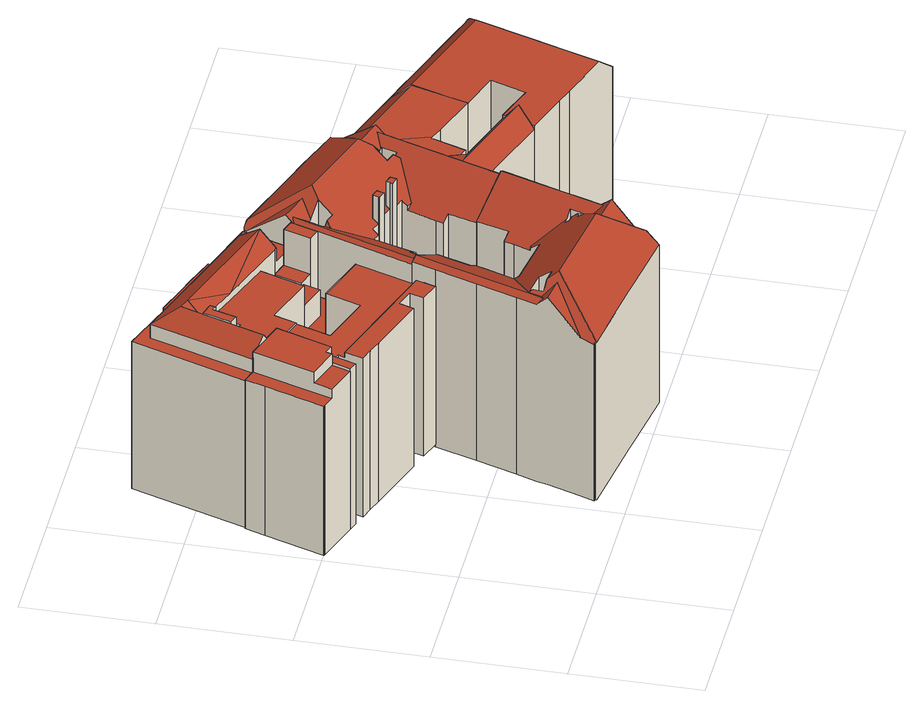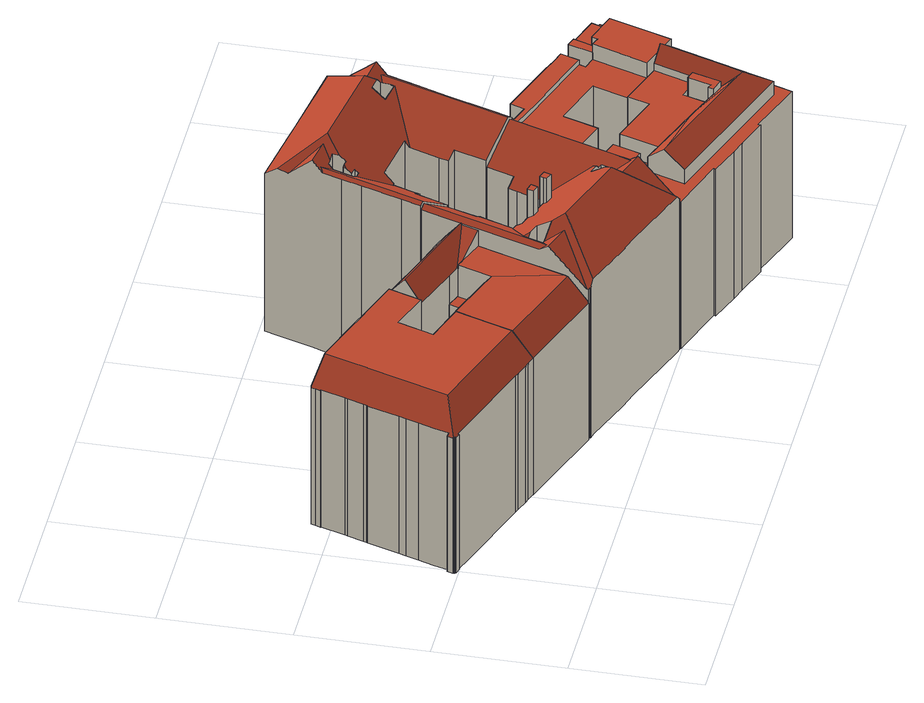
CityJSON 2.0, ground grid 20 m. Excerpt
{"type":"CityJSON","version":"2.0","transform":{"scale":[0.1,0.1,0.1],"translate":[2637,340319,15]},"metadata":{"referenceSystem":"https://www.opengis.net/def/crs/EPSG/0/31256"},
"CityObjects":{
"building1":{"type":"Building","children":["building1-1","building1-2","building1-3","building1-4","building1-5","building1-6"]},
"building1-1":{"type":"BuildingPart","attributes":{"Blattnummer":"105080","HoeheDach":"46","HoeheGrund":"17","NiedrigsteTraufeDesGebaeudes":"46","roofType":"FLACHDACH","measuredHeight":28.86},"parents":["building1"],"geometry":[{"type":"Solid","lod":"2","boundaries":[[[[0,1,2,3,4,5]],[[6,7,8,9,10,11]],[[9,0,5,10]],[[8,1,0,9]],[[7,2,1,8]],[[6,3,2,7]],[[11,4,3,6]],[[10,5,4,11]]]],"semantics":{"surfaces":[{"type":"GroundSurface"},{"type":"RoofSurface","Dachneigung":"90.0","Dachorientierung":"-1.0","Flaeche":"6.93"},{"type":"WallSurface"}],"values":[[0,1,2,2,2,2,2,2]]}}]},
"building1-2":{"type":"BuildingPart","attributes":{"Blattnummer":"105080","HoeheDach":"44","HoeheGrund":"16","NiedrigsteTraufeDesGebaeudes":"44","roofType":"FLACHDACH","measuredHeight":28.07},"parents":["building1"],"geometry":[{"type":"Solid","lod":"2","boundaries":[[[[12,13,14,15]],[[16,17,18,19]],[[17,12,15,18]],[[16,13,12,17]],[[19,14,13,16]],[[18,15,14,19]]]],"semantics":{"surfaces":[{"type":"GroundSurface"},{"type":"RoofSurface","Dachneigung":"90.0","Dachorientierung":"-1.0","Flaeche":"5.89"},{"type":"WallSurface"}],"values":[[0,1,2,2,2,2]]}}]},
"building1-3":{"type":"BuildingPart","attributes":{"Blattnummer":"105080","HoeheDach":"47","HoeheGrund":"17","NiedrigsteTraufeDesGebaeudes":"47","roofType":"FLACHDACH","measuredHeight":29.98},"parents":["building1"],"geometry":[{"type":"Solid","lod":"2","boundaries":[[[[20,21,22,23]],[[24,25,26,27]],[[25,20,23,26]],[[24,21,20,25]],[[27,22,21,24]],[[26,23,22,27]]]],"semantics":{"surfaces":[{"type":"GroundSurface"},{"type":"RoofSurface","Dachneigung":"90.0","Dachorientierung":"-1.0","Flaeche":"8.69"},{"type":"WallSurface"}],"values":[[0,1,2,2,2,2]]}}]},
"building1-4":{"type":"BuildingPart","attributes":{"Blattnummer":"105080","HoeheDach":"40","HoeheGrund":"17","NiedrigsteTraufeDesGebaeudes":"40","roofType":"FLACHDACH","measuredHeight":23.65},"parents":["building1"],"geometry":[{"type":"Solid","lod":"2","boundaries":[[[[28,29,20,23]],[[30,31,32,33]],[[31,28,23,32]],[[30,29,28,31]],[[33,20,29,30]],[[32,23,20,33]]]],"semantics":{"surfaces":[{"type":"GroundSurface"},{"type":"RoofSurface","Dachneigung":"90.0","Dachorientierung":"-1.0","Flaeche":"11.77"},{"type":"WallSurface"}],"values":[[0,1,2,2,2,2]]}}]},
"building1-5":{"type":"BuildingPart","attributes":{"Blattnummer":"105080","HoeheDach":"47","HoeheGrund":"17","NiedrigsteTraufeDesGebaeudes":"35","roofType":"SATTELDACH","measuredHeight":30.49},"parents":["building1"],"geometry":[{"type":"Solid","lod":"2","boundaries":[[[[34,35,36]],[[37,38,39,40,34,36,41]],[[42,34,40]],[[43,44,45,46,47,48,49]],[[50,51,52,53]],[[36,54,55,56]],[[57,58,59,60]],[[58,61,62,59]],[[61,63,64,62]],[[63,65,66,64]],[[67,68,69,70]],[[71,72,73,74]],[[72,75,76,73]],[[75,77,78,76]],[[77,79,80,78]],[[79,81,82,80]],[[81,83,84,82]],[[83,85,86,84]],[[38,37,87,88]],[[41,36,56,89]],[[90,91,48,47]],[[92,93,94,95]],[[44,43,96,97]],[[43,49,98,96]],[[99,100,69,68,55,54,101,102,103,50,53,104]],[[105,106,107,108,109,110,111,112,113,114,95,94,115,116,117,70,69,100,99,104,53,52,118,74,73,76,78,80,82,84,86],[119,88,87,120,60,59,62,64,66]],[[121,122,123,124,125,126,127,128,129,130,85,83,81,79,77,75,72,71,131,51,50,103]],[[34,42,132,133,134,135,35]],[[116,115,49,48,91,136,67,70,117]],[[133,132,125,124,123,122,135,134]],[[90,47,46,137,138,40,39,139,140]],[[97,141,142,113,112,111,110,45,44]],[[107,106,129,128,127,143,137,109,108]],[[46,45,110,109,137]],[[114,113,142,144,92,95]],[[98,49,115,94,93]],[[127,126,125,132,42,143]],[[105,86,85,130,129,106]],[[139,39,38,88,119,66,65]],[[120,87,37,41,89,57,60]],[[145,135,122,121,103,102]],[[71,74,118,52,51,131]],[[144,142,141,97,96,98,93,92]],[[137,143,42,40,138]],[[67,136,91,90,140,139,65,63,61,58,57,89,56,55,68]],[[36,35,146,101,54]],[[146,35,135,145,102,101]]]],"semantics":{"surfaces":[{"type":"RoofSurface","Dachneigung":"46.5","Dachorientierung":"198.59","Flaeche":"3.14"},{"type":"RoofSurface","Dachneigung":"46.5","Dachorientierung":"199.53","Flaeche":"12.68"},{"type":"RoofSurface","Dachneigung":"47.84","Dachorientierung":"198.58","Flaeche":"36.44"},{"type":"RoofSurface","Dachneigung":"90.0","Dachorientierung":"-1.0","Flaeche":"29.58"},{"type":"WallSurface"},{"type":"GroundSurface"},{"type":"RoofSurface","Dachneigung":"90.0","Dachorientierung":"-1.0","Flaeche":"121.63"},{"type":"RoofSurface","Dachneigung":"53.84","Dachorientierung":"18.59","Flaeche":"96.53"},{"type":"RoofSurface","Dachneigung":"90.0","Dachorientierung":"-1.0","Flaeche":"40.86"},{"type":"RoofSurface","Dachneigung":"50.02","Dachorientierung":"199.53","Flaeche":"24.19"},{"type":"RoofSurface","Dachneigung":"90.0","Dachorientierung":"-1.0","Flaeche":"131.29"},{"type":"RoofSurface","Dachneigung":"36.62","Dachorientierung":"108.7","Flaeche":"37.23"},{"type":"RoofSurface","Dachneigung":"52.15","Dachorientierung":"288.7","Flaeche":"60.23"}],"values":[[0,1,2,3,4,4,4,4,4,4,4,4,4,4,4,4,4,4,4,4,4,4,4,4,4,5,6,7,4,4,4,4,4,4,4,4,4,4,4,4,4,4,8,9,10,11,12]]}}]},
"building1-6":{"type":"BuildingPart","attributes":{"Blattnummer":"105080","HoeheDach":"46","HoeheGrund":"16","NiedrigsteTraufeDesGebaeudes":"42","roofType":"FLACHDACH","measuredHeight":29.58},"parents":["building1"],"geometry":[{"type":"Solid","lod":"2","boundaries":[[[[147,148,149,150,151,152,153,154]],[[155,156,157,158]],[[159,160,161,162,163,164]],[[165,166,167,168,169,170,171,172,173,174,175,176]],[[153,152,177,178]],[[152,151,179,177]],[[151,150,180,179]],[[154,153,178,181]],[[161,160,182,183]],[[160,159,12,13]],[[164,163,156,155]],[[184,185,186,187]],[[170,169,188,189]],[[169,168,190,188]],[[168,167,191,190]],[[167,166,192,191]],[[166,165,193,192]],[[165,176,194,193]],[[176,175,195,194]],[[196,197,198,199]],[[197,200,201,198]],[[189,188,190,191,192,193,194,195,202,203,13,12,204,15,205,181,178,177,179,180,206,207,187,186,208,209,199,198,201,210]],[[211,212,213,214,200,197,196,215,216,185,184,183,182,217]],[[162,161,183,184,187,207,206,180,150,149]],[[215,196,199,209,208,186,185,216]],[[172,171,214,213,212,211,174,173]],[[210,201,200,214,171,170,189]],[[174,211,217,203,202,195,175]],[[203,217,182,160,13]],[[158,15,204,12,159,164,155]],[[156,163,162,149,148,147,157]],[[15,158,157,147,154,181,205]]]],"semantics":{"surfaces":[{"type":"RoofSurface","Dachneigung":"90.0","Dachorientierung":"-1.0","Flaeche":"29.33"},{"type":"RoofSurface","Dachneigung":"90.0","Dachorientierung":"-1.0","Flaeche":"15.53"},{"type":"RoofSurface","Dachneigung":"90.0","Dachorientierung":"-1.0","Flaeche":"65.5"},{"type":"RoofSurface","Dachneigung":"90.0","Dachorientierung":"-1.0","Flaeche":"56.23"},{"type":"WallSurface"},{"type":"GroundSurface"},{"type":"RoofSurface","Dachneigung":"90.0","Dachorientierung":"-1.0","Flaeche":"176.26"}],"values":[[0,1,2,3,4,4,4,4,4,4,4,4,4,4,4,4,4,4,4,4,4,5,6,4,4,4,4,4,4,4,4,4]]}}]},
"building2":{"type":"Building","children":["building2-1","building2-2","building2-3","building2-4","building2-5"]},
"building2-1":{"type":"BuildingPart","attributes":{"Blattnummer":"105080","HoeheDach":"48","HoeheGrund":"17","NiedrigsteTraufeDesGebaeudes":"48","roofType":"FLACHDACH","measuredHeight":31.36},"parents":["building2"],"geometry":[{"type":"Solid","lod":"2","boundaries":[[[[218,219,220,221,222,223]],[[224,225,226,227,228,229]],[[227,218,223,228]],[[226,219,218,227]],[[225,220,219,226]],[[224,221,220,225]],[[229,222,221,224]],[[228,223,222,229]]]],"semantics":{"surfaces":[{"type":"GroundSurface"},{"type":"RoofSurface","Dachneigung":"90.0","Dachorientierung":"-1.0","Flaeche":"1.36"},{"type":"WallSurface"}],"values":[[0,1,2,2,2,2,2,2]]}}]},
"building2-2":{"type":"BuildingPart","attributes":{"Blattnummer":"105080","HoeheDach":"48","HoeheGrund":"17","NiedrigsteTraufeDesGebaeudes":"48","roofType":"FLACHDACH","measuredHeight":31.31},"parents":["building2"],"geometry":[{"type":"Solid","lod":"2","boundaries":[[[[230,231,232,233,234,235]],[[236,237,238,239,240,241]],[[239,230,235,240]],[[238,231,230,239]],[[237,232,231,238]],[[236,233,232,237]],[[241,234,233,236]],[[240,235,234,241]]]],"semantics":{"surfaces":[{"type":"GroundSurface"},{"type":"RoofSurface","Dachneigung":"90.0","Dachorientierung":"-1.0","Flaeche":"1.36"},{"type":"WallSurface"}],"values":[[0,1,2,2,2,2,2,2]]}}]},
"building2-3":{"type":"BuildingPart","attributes":{"Blattnummer":"105080","HoeheDach":"28","HoeheGrund":"16","NiedrigsteTraufeDesGebaeudes":"28","roofType":"FLACHDACH","measuredHeight":11.4},"parents":["building2"],"geometry":[{"type":"Solid","lod":"2","boundaries":[[[[242,243,244,245,246,247,248,249,250,251,252,253]],[[254,255,256,257,258,259,260,261,262,263,264,265]],[[263,242,253,264]],[[262,243,242,263]],[[261,244,243,262]],[[260,245,244,261]],[[259,246,245,260]],[[258,247,246,259]],[[257,248,247,258]],[[256,249,248,257]],[[255,250,249,256]],[[254,251,250,255]],[[265,252,251,254]],[[264,253,252,265]]]],"semantics":{"surfaces":[{"type":"GroundSurface"},{"type":"RoofSurface","Dachneigung":"90.0","Dachorientierung":"-1.0","Flaeche":"132.28"},{"type":"WallSurface"}],"values":[[0,1,2,2,2,2,2,2,2,2,2,2,2,2]]}}]},
"building2-4":{"type":"BuildingPart","attributes":{"Blattnummer":"105080","HoeheDach":"50","HoeheGrund":"16","NiedrigsteTraufeDesGebaeudes":"42","roofType":"WALMDACH","measuredHeight":33.91},"parents":["building2"],"geometry":[{"type":"Solid","lod":"2","boundaries":[[[[266,267,268,269,270,271,272,273,274,275,276,277,278]],[[279,280,281,282,268,267,283]],[[284,285,276,275]],[[275,274,286,287,285,284]],[[288,289,290,291,292,293,287,286]],[[273,294,295,296,297,298,289,288,286,274]],[[299,300,301,270,269,268,282,302,303,304,305,306,307,308,309,310,311,312,313,314,294,273,272]],[[310,315,316,317,318,319,320,321,322,323,311]],[[324,325,326,327,328,303,302,282,281]],[[329,317,316,330,327,326,331]],[[324,331,326,325]],[[306,305,332]],[[333,334,335,336,318,317,329]],[[266,278,337,338]],[[278,277,339,337]],[[293,292,340,341]],[[292,291,342,340]],[[291,290,343,342]],[[298,297,344,345]],[[297,296,346,344]],[[296,295,347,346]],[[314,313,348,349]],[[312,311,323]],[[309,308,350,351]],[[308,307,352,350]],[[301,300,353,354]],[[300,299,355,353]],[[322,321,356,357]],[[321,320,358,356]],[[320,319,359,358]],[[336,335,360,361]],[[335,334,362,360]],[[334,333,363,362]],[[276,285,287,293,341,364,365,366,339,277]],[[281,280,367,368,369,370,371,363,333,329,331,324]],[[362,363,371,370,369,368,367,372,373,374,338,337,339,366,365,364,341,340,342,343,375,345,344,346,347,376,349,348,377,357,356,358,359,378,361,360],[351,350,352,379,380,381,382,383,384,385,386,387,388,389],[390,391,392,354,353,355]],[[373,372,367,280,279,283,267,266,338,374]],[[330,386,385,384,328,327]],[[316,315,388,387,386,330]],[[336,361,378,359,319,318]],[[383,382,304,303,328,384]],[[380,332,305,304,382,381]],[[379,352,307,306,332,380]],[[388,315,310,309,351,389]],[[312,323,322,357,377,348,313]],[[376,347,295,294,314,349]],[[298,345,375,343,290,289]],[[301,354,392,391,271,270]],[[390,355,299,272,271,391]]]],"semantics":{"surfaces":[{"type":"RoofSurface","Dachneigung":"44.92","Dachorientierung":"278.77","Flaeche":"18.91"},{"type":"RoofSurface","Dachneigung":"51.64","Dachorientierung":"188.77","Flaeche":"215.17"},{"type":"RoofSurface","Dachneigung":"46.94","Dachorientierung":"188.77","Flaeche":"15.13"},{"type":"RoofSurface","Dachneigung":"46.94","Dachorientierung":"8.77","Flaeche":"6.75"},{"type":"RoofSurface","Dachneigung":"58.62","Dachorientierung":"288.58","Flaeche":"25.01"},{"type":"RoofSurface","Dachneigung":"58.62","Dachorientierung":"108.58","Flaeche":"131.06"},{"type":"RoofSurface","Dachneigung":"51.64","Dachorientierung":"8.77","Flaeche":"168.85"},{"type":"RoofSurface","Dachneigung":"55.01","Dachorientierung":"288.58","Flaeche":"111.91"},{"type":"RoofSurface","Dachneigung":"44.92","Dachorientierung":"98.77","Flaeche":"13.32"},{"type":"RoofSurface","Dachneigung":"46.94","Dachorientierung":"8.77","Flaeche":"8.55"},{"type":"RoofSurface","Dachneigung":"46.94","Dachorientierung":"188.77","Flaeche":"11.93"},{"type":"RoofSurface","Dachneigung":"44.92","Dachorientierung":"98.78","Flaeche":"0.12"},{"type":"RoofSurface","Dachneigung":"55.01","Dachorientierung":"108.58","Flaeche":"13.09"},{"type":"WallSurface"},{"type":"GroundSurface"}],"values":[[0,1,2,3,4,5,6,7,8,9,10,11,12,13,13,13,13,13,13,13,13,13,13,13,13,13,13,13,13,13,13,13,13,13,13,14,13,13,13,13,13,13,13,13,13,13,13,13,13]]}}]},
"building2-5":{"type":"BuildingPart","attributes":{"Blattnummer":"105080","HoeheDach":"49","HoeheGrund":"16","NiedrigsteTraufeDesGebaeudes":"41","roofType":"WALMDACH","measuredHeight":32.98},"parents":["building2"],"geometry":[{"type":"Solid","lod":"2","boundaries":[[[[393,394,395,27,396,397]],[[398,399,400,401,402,403,404,405,406,407,394,393,397,408]],[[407,409,410,411,412,413,395,394]],[[410,414,412,411]],[[404,403,415]],[[416,417,418,419,420,421,422,423,424,425,426,427,428,429,430,431,432,433,434,435,436,415,403,402]],[[409,437,435,434,438,439,440,441,414,410]],[[434,433,442,443,444,445,439,438]],[[446,447,448,449,450,451,429,428,452,453,454,455,456,457]],[[458,459,447,446,457,460]],[[461,462,463,464,465,466,467,443,442,433,432]],[[451,430,429]],[[464,463,462,468]],[[448,447,459,468,462,461]],[[396,27,469,470]],[[406,405,471,472]],[[400,399,473,474]],[[399,398,475,473]],[[398,408,476,475]],[[432,431,477,478]],[[427,452,428]],[[426,425,479,480]],[[425,424,481,479]],[[424,423,482,481]],[[423,422,483,482]],[[422,421,484,483]],[[421,420,485,484]],[[420,419,486,485]],[[419,418,487,486]],[[418,417,488,487]],[[416,402,401]],[[441,440,489,490]],[[456,455,491,492]],[[455,454,493,491]],[[454,453,494,493]],[[450,449,495,496]],[[467,466,497,498]],[[466,465,499,497]],[[500,501,502,503,499,465,464,468,459,458,460,504]],[[445,444,443,467,498,505,506,507,508,489,440,439]],[[502,501,500,504,509,492,491,493,494,510,480,479,481,482,483,484,485,486,487,488,511,474,473,475,476,512,470,469,513,514,515,516,490,489,508,507,506,505,498,497,499,503],[517,478,477,518,519,496,495,520],[521,472,471,522,523,524,525,526,527]],[[527,526,437,409,407,406,472,521]],[[415,436,524,523,522,471,405,404]],[[412,414,441,490,516,515,514,413]],[[451,450,496,519,518,477,431,430]],[[520,495,449,448,461,432,478,517]],[[504,460,457,456,492,509]],[[452,427,426,480,510,494,453]],[[435,437,526,525,524,436]],[[511,488,417,416,401,400,474]],[[476,408,397,396,470,512]],[[395,413,514,513,469,27]]]],"semantics":{"surfaces":[{"type":"RoofSurface","Dachneigung":"55.01","Dachorientierung":"288.43","Flaeche":"17.5"},{"type":"RoofSurface","Dachneigung":"55.01","Dachorientierung":"108.43","Flaeche":"128.75"},{"type":"RoofSurface","Dachneigung":"51.56","Dachorientierung":"198.44","Flaeche":"8.53"},{"type":"RoofSurface","Dachneigung":"51.56","Dachorientierung":"18.44","Flaeche":"19.38"},{"type":"RoofSurface","Dachneigung":"42.67","Dachorientierung":"288.43","Flaeche":"0.45"},{"type":"RoofSurface","Dachneigung":"53.41","Dachorientierung":"198.44","Flaeche":"169.07"},{"type":"RoofSurface","Dachneigung":"42.67","Dachorientierung":"288.44","Flaeche":"19.53"},{"type":"RoofSurface","Dachneigung":"53.41","Dachorientierung":"18.44","Flaeche":"173.45"},{"type":"RoofSurface","Dachneigung":"55.01","Dachorientierung":"288.43","Flaeche":"128.27"},{"type":"RoofSurface","Dachneigung":"55.01","Dachorientierung":"108.43","Flaeche":"20.36"},{"type":"RoofSurface","Dachneigung":"42.68","Dachorientierung":"108.48","Flaeche":"19.33"},{"type":"RoofSurface","Dachneigung":"42.74","Dachorientierung":"108.43","Flaeche":"0.38"},{"type":"RoofSurface","Dachneigung":"51.56","Dachorientierung":"18.44","Flaeche":"19.58"},{"type":"RoofSurface","Dachneigung":"51.56","Dachorientierung":"198.44","Flaeche":"8.39"},{"type":"WallSurface"},{"type":"GroundSurface"}],"values":[[0,1,2,3,4,5,6,7,8,9,10,11,12,13,14,14,14,14,14,14,14,14,14,14,14,14,14,14,14,14,14,14,14,14,14,14,14,14,14,14,15,14,14,14,14,14,14,14,14,14,14,14]]}}]},
"building3":{"type":"Building","children":["building3-1","building3-2","building3-3"]},
"building3-1":{"type":"BuildingPart","attributes":{"Blattnummer":"105080","HoeheDach":"38","HoeheGrund":"16","NiedrigsteTraufeDesGebaeudes":"38","roofType":"FLACHDACH","measuredHeight":21.76},"parents":["building3"],"geometry":[{"type":"Solid","lod":"2","boundaries":[[[[528,529,530,531]],[[532,533,534,535]],[[533,528,531,534]],[[532,529,528,533]],[[535,530,529,532]],[[534,531,530,535]]]],"semantics":{"surfaces":[{"type":"GroundSurface"},{"type":"RoofSurface","Dachneigung":"90.0","Dachorientierung":"-1.0","Flaeche":"13.35"},{"type":"WallSurface"}],"values":[[0,1,2,2,2,2]]}}]},
"building3-2":{"type":"BuildingPart","attributes":{"Blattnummer":"105080","HoeheDach":"44","HoeheGrund":"16","NiedrigsteTraufeDesGebaeudes":"40","roofType":"FLACHDACH","measuredHeight":27.43},"parents":["building3"],"geometry":[{"type":"Solid","lod":"2","boundaries":[[[[536,537,538,539]],[[537,540,541,538]],[[542,543,544,545]],[[546,547,548,549]],[[550,551,552,553]],[[551,554,555,552]],[[554,556,557,555]],[[556,558,559,557]],[[560,561,562,563]],[[561,564,565,562]],[[564,566,567,565]],[[566,568,569,567]],[[568,570,571,569]],[[570,572,573,571]],[[572,574,575,573]],[[574,576,577,575]],[[576,578,579,577]],[[578,580,581,579]],[[580,582,583,581]],[[582,584,585,583]],[[586,587,588,589]],[[587,590,591,588]],[[590,592,593,591]],[[592,594,595,593]],[[596,597,598,599]],[[597,600,601,598]],[[600,602,603,601]],[[603,604,563,562,565,567,569,571,573,575,577,579,581,583,585,605,545,544,606,539,538,541,607,608,549,548,609,553,552,555,557,559,610,589,588,591,593,595,611,599,598,601]],[[543,542,612,613,614,615,616,547,546,617,618,540,537,536,619]],[[618,617,546,549,608,607,541,540]],[[611,595,594,620,596,599]],[[604,603,602,621,560,563]],[[586,589,610,559,558,622]],[[616,550,553,609,548,547]],[[544,543,619,536,539,606]],[[585,584,612,542,545,605]],[[582,580,578,576,574,572,570,568,566,564,561,560,621,602,600,597,596,620,615,614,613,612,584]],[[620,594,592,590,587,586,622,558,556,554,551,550,616,615]]]],"semantics":{"surfaces":[{"type":"WallSurface"},{"type":"GroundSurface"},{"type":"RoofSurface","Dachneigung":"90.0","Dachorientierung":"-1.0","Flaeche":"331.64"},{"type":"RoofSurface","Dachneigung":"49.29","Dachorientierung":"108.58","Flaeche":"115.23"},{"type":"RoofSurface","Dachneigung":"44.75","Dachorientierung":"18.45","Flaeche":"102.64"}],"values":[[0,0,0,0,0,0,0,0,0,0,0,0,0,0,0,0,0,0,0,0,0,0,0,0,0,0,0,1,2,0,0,0,0,0,0,0,3,4]]}}]},
"building3-3":{"type":"BuildingPart","attributes":{"Blattnummer":"105080","HoeheDach":"47","HoeheGrund":"16","NiedrigsteTraufeDesGebaeudes":"40","roofType":"PULTDACH","measuredHeight":30.17},"parents":["building3"],"geometry":[{"type":"Solid","lod":"2","boundaries":[[[[623,624,625,626,627,628]],[[629,550,630,631,632,633,634,635]],[[636,637,638,639]],[[626,625,640]],[[641,625,624]],[[633,632,642,643]],[[632,631,644,642]],[[645,646,647,648]],[[649,650,651,652]],[[652,651,653,654,655,656,657,658,659,660,648,647,661,662,663,639,638,664,665,666,667,668,669,643,642,644,670,671,672]],[[673,627,626,640,674,675,634,633,643,669,668,667,666,665,664,638,637]],[[676,645,648,660,659,658,623,628]],[[623,658,657,656,655,677,678,641,624]],[[653,651,650,679,680,677,655,654]],[[672,671,550,629,649,652]],[[550,671,670,644,631,630]],[[662,661,647,646,681,682]],[[662,682,683,636,639,663]],[[679,650,649,629,635,634,675,680]],[[641,678,677,680,675,674,640,625]],[[681,646,645,676,628,627,673,684]],[[683,682,681,684,673,637,636]]]],"semantics":{"surfaces":[{"type":"RoofSurface","Dachneigung":"60.6","Dachorientierung":"108.59","Flaeche":"9.65"},{"type":"RoofSurface","Dachneigung":"45.97","Dachorientierung":"18.62","Flaeche":"77.58"},{"type":"WallSurface"},{"type":"GroundSurface"},{"type":"RoofSurface","Dachneigung":"88.61","Dachorientierung":"18.62","Flaeche":"119.48"},{"type":"RoofSurface","Dachneigung":"87.97","Dachorientierung":"288.59","Flaeche":"57.7"},{"type":"RoofSurface","Dachneigung":"38.58","Dachorientierung":"18.47","Flaeche":"57.16"},{"type":"RoofSurface","Dachneigung":"38.58","Dachorientierung":"198.47","Flaeche":"66.36"}],"values":[[0,1,2,2,2,2,2,2,2,3,2,2,2,2,2,2,2,2,4,5,6,7]]}}]}
},
"vertices":[
[141,561,18],[154,605,18],[174,599,18],[172,590,18],[165,593,18],[154,557,18],[172,590,306],[174,599,306],[154,605,306],[141,561,306],[154,557,306],[165,593,306],
[92,413,13],[106,408,13],[93,370,13],[79,375,13],[106,408,294],[92,413,294],[79,375,294],[93,370,294],
[364,531,17],[383,525,17],[369,483,17],[350,489,17],[383,525,316],[364,531,316],[350,489,316],[369,483,316],
[325,497,17],[339,539,17],[339,539,254],[325,497,254],[350,489,254],[364,531,254],
[161,629,320],[144,635,320],[153,605,296],[154,605,297],[174,599,297],[174,598,296],[223,580,296],[154,604,296],[353,564,320],[322,469,249],[330,495,249],[325,497,249],[339,539,249],[302,552,249],[279,484,249],[280,483,249],[50,522,272],[111,700,272],[111,700,15],[50,522,15],[117,500,296],[117,500,284],[153,605,284],[141,561,284],[154,557,284],[154,557,15],[141,561,15],[167,553,284],[167,553,15],[178,588,284],[178,588,15],[172,590,284],[172,590,15],[199,510,284],[188,476,284],[188,476,15],[199,510,15],[200,669,272],[201,673,272],[201,673,15],[200,669,15],[250,656,272],[250,656,15],[273,649,272],[273,649,15],[320,632,272],[320,632,15],[319,629,272],[319,629,15],[408,600,272],[408,600,15],[408,598,272],[408,598,15],[154,605,15],[174,599,15],[154,604,284],[302,552,284],[279,484,284],[349,423,203],[269,450,203],[269,450,15],[349,423,15],[322,469,203],[330,495,203],[280,483,203],[100,505,15],[117,500,15],[100,505,320],[71,515,296],[71,515,272],[71,515,15],[402,583,15],[383,525,15],[364,531,15],[344,538,15],[339,539,15],[325,497,15],[330,495,15],[350,489,15],[369,483,15],[360,457,15],[280,483,15],[279,484,15],[200,510,15],[131,693,15],[174,598,15],[154,604,15],[115,645,272],[125,676,272],[155,666,272],[172,660,272],[364,596,272],[353,564,272],[344,538,272],[364,531,272],[383,525,272],[402,583,272],[131,693,272],[364,596,296],[172,660,296],[155,666,296],[125,676,296],[200,510,284],[339,539,296],[302,552,296],[174,598,284],[223,580,284],[350,489,203],[369,483,203],[344,538,297],[360,457,203],[115,645,296],[136,611,320],
[30,391,274],[40,419,274],[71,515,274],[50,522,274],[40,491,274],[9,399,274],[9,398,274],[10,398,274],[89,403,290],[40,419,290],[30,391,290],[79,375,290],[92,413,309],[106,408,309],[135,494,309],[71,515,309],[40,419,309],[89,403,309],[154,349,290],[248,318,290],[256,340,290],[283,331,290],[276,309,290],[307,298,290],[317,328,290],[236,355,290],[156,381,290],[122,392,290],[113,363,290],[133,357,290],[9,399,13],[9,398,13],[40,491,13],[50,522,13],[10,398,13],[106,408,282],[135,494,282],[188,476,282],[170,423,282],[170,423,13],[188,476,13],[276,309,13],[307,298,13],[283,331,13],[256,340,13],[248,318,13],[154,349,13],[133,357,13],[113,363,13],[251,396,282],[269,450,282],[269,450,13],[251,396,13],[349,423,282],[349,423,13],[122,392,13],[126,402,13],[89,403,13],[30,391,13],[71,515,13],[135,494,13],[170,422,13],[250,396,13],[317,328,13],[122,392,282],[156,381,282],[236,355,282],[317,328,282],[250,396,282],[170,422,282],[126,402,282],
[492,409,15],[503,405,15],[501,396,15],[500,395,15],[488,398,15],[490,403,15],[500,395,329],[501,396,329],[503,405,329],[492,409,329],[490,403,329],[488,398,329],
[465,406,15],[453,410,15],[454,412,15],[457,421,15],[468,417,15],[466,411,15],[457,421,328],[454,412,328],[453,410,328],[465,406,328],[466,411,328],[468,417,328],
[498,337,13],[494,325,13],[506,321,13],[475,227,13],[463,231,13],[458,216,13],[381,242,13],[386,257,13],[371,262,13],[402,355,13],[417,350,13],[421,363,13],[402,355,127],[371,262,127],[386,257,127],[381,242,127],[458,216,127],[463,231,127],[475,227,127],[506,321,127],[494,325,127],[498,337,127],[421,363,127],[417,350,127],
[226,48,284],[227,47,285],[301,117,348],[298,123,344],[292,133,337],[280,135,324],[282,151,324],[279,156,320],[275,137,319],[289,117,336],[231,71,286],[224,50,282],[226,50,284],[383,23,285],[479,8,285],[486,29,302],[450,94,348],[360,27,285],[276,119,336],[249,123,336],[262,132,325],[254,140,319],[269,151,325],[329,332,325],[319,335,319],[307,298,319],[286,234,319],[265,172,319],[365,196,278],[381,242,278],[386,257,278],[371,262,288],[387,312,288],[283,155,321],[316,150,321],[313,130,337],[455,99,344],[473,116,328],[475,126,320],[482,125,320],[487,129,317],[488,137,310],[477,139,310],[478,145,305],[487,144,305],[454,190,273],[449,190,273],[444,175,286],[362,188,286],[500,142,314],[489,110,314],[502,95,325],[555,255,325],[492,277,278],[475,227,279],[463,231,270],[458,216,270],[449,190,270],[492,45,299],[478,66,316],[461,90,336],[479,104,321],[472,105,328],[510,99,321],[487,103,321],[504,83,336],[486,124,317],[520,129,321],[530,160,321],[551,223,321],[561,253,321],[226,50,9],[226,48,9],[224,50,9],[286,234,9],[265,172,9],[307,298,9],[319,335,9],[371,262,9],[387,312,9],[386,257,9],[381,242,9],[444,175,9],[362,188,9],[477,139,9],[478,145,9],[488,137,9],[316,150,9],[313,130,9],[283,155,9],[463,231,9],[458,216,9],[475,227,9],[492,277,9],[551,223,9],[561,253,9],[530,160,9],[520,129,9],[254,140,9],[249,123,9],[231,71,9],[479,8,9],[486,29,9],[492,45,9],[504,83,9],[510,99,9],[383,23,9],[360,27,9],[227,47,9],[329,332,9],[365,196,9],[449,190,9],[555,255,9],[487,129,9],[486,124,9],[482,125,9],[475,126,9],[473,116,9],[472,105,9],[479,104,9],[487,103,9],[489,110,9],[500,142,9],[487,144,9],[282,151,9],[280,135,9],[292,133,9],
[380,495,321],[390,523,321],[381,520,316],[319,335,315],[326,333,321],[402,355,276],[417,350,265],[421,363,265],[436,408,264],[425,412,273],[394,469,306],[397,478,306],[392,480,309],[400,503,309],[402,502,308],[387,312,276],[406,501,308],[430,518,326],[400,528,326],[386,533,326],[383,525,320],[406,594,275],[403,476,313],[436,408,273],[439,417,280],[454,412,280],[457,421,287],[468,417,287],[466,411,282],[490,403,282],[492,409,287],[503,405,287],[501,396,280],[517,391,280],[514,382,273],[523,379,273],[583,407,306],[580,417,313],[564,422,313],[572,446,331],[566,465,343],[443,506,343],[426,493,330],[418,471,313],[426,494,330],[438,523,333],[417,596,286],[410,598,278],[408,598,275],[580,476,333],[639,520,287],[563,547,287],[534,556,287],[608,419,321],[618,448,321],[595,438,308],[598,437,310],[590,414,310],[586,415,306],[514,382,266],[498,337,266],[494,325,266],[506,321,275],[492,277,275],[554,256,321],[574,291,315],[623,438,315],[561,253,315],[592,439,308],[583,467,326],[609,485,306],[649,513,275],[650,516,275],[648,517,277],[648,518,277],[628,452,326],[369,483,14],[319,335,14],[392,480,14],[400,503,14],[417,350,14],[421,363,14],[402,355,14],[387,312,14],[564,422,14],[572,446,14],[501,396,14],[517,391,14],[503,405,14],[492,409,14],[490,403,14],[466,411,14],[468,417,14],[457,421,14],[454,412,14],[439,417,14],[410,598,14],[408,598,14],[506,321,14],[492,277,14],[494,325,14],[498,337,14],[598,437,14],[590,414,14],[648,517,14],[648,518,14],[650,516,14],[574,291,14],[623,438,14],[628,452,14],[649,513,14],[561,253,14],[639,520,14],[563,547,14],[534,556,14],[417,596,14],[554,256,14],[514,382,14],[436,408,14],[326,333,14],[381,520,14],[383,525,14],[386,533,14],[406,594,14],[592,439,14],[580,417,14],[586,415,14],[595,438,14],[402,502,14],[397,478,14],[403,476,14],[418,471,14],[426,493,14],[426,494,14],[406,501,14],
[645,324,14],[664,378,14],[686,370,14],[667,316,14],[664,378,232],[645,324,232],[667,316,232],[686,370,232],
[724,241,288],[741,291,288],[741,291,14],[724,241,14],[802,270,288],[802,270,14],[816,210,288],[790,219,288],[790,219,14],[816,210,14],[820,325,288],[759,345,288],[759,345,14],[820,325,14],[800,466,252],[813,462,252],[813,462,14],[800,466,14],[821,460,252],[821,460,14],[841,453,252],[841,453,14],[848,450,252],[848,450,14],[991,339,254],[985,320,254],[985,320,14],[991,339,14],[981,309,254],[981,309,14],[965,260,254],[965,260,14],[964,258,254],[964,258,14],[962,253,254],[962,253,14],[954,228,254],[954,228,14],[952,224,254],[952,224,14],[940,186,254],[940,186,14],[941,186,253],[941,186,14],[938,178,253],[938,178,14],[936,171,253],[936,171,14],[934,171,255],[934,171,14],[1002,399,252],[1002,401,250],[1002,401,14],[1002,399,14],[1011,398,251],[1011,398,14],[1011,397,252],[1011,397,14],[1012,396,252],[1012,396,14],[1012,394,252],[1013,394,251],[1013,394,14],[1012,394,14],[1010,385,251],[1010,385,14],[1006,386,254],[1006,386,14],[999,363,14],[897,183,14],[752,231,14],[803,275,14],[820,324,14],[788,433,14],[973,409,14],[1012,395,14],[897,183,288],[915,237,288],[932,287,288],[961,375,288],[788,433,288],[820,324,288],[803,275,288],[752,231,288],[1012,395,252],[999,363,254],[973,409,252],
[645,324,281],[646,325,281],[634,329,288],[592,343,313],[583,317,313],[646,323,281],[788,433,286],[747,484,252],[652,516,252],[651,515,253],[650,516,253],[639,483,286],[697,464,286],[597,283,282],[574,291,282],[574,291,13],[597,283,13],[592,343,286],[646,325,288],[651,515,13],[650,516,13],[652,516,13],[667,316,281],[741,291,282],[741,291,13],[667,316,13],[759,345,289],[686,370,289],[686,370,13],[759,345,13],[668,377,13],[666,377,13],[664,378,13],[663,375,13],[646,325,13],[645,324,13],[646,323,13],[649,322,13],[733,266,13],[724,241,13],[632,272,13],[582,316,13],[583,317,13],[592,343,13],[609,393,13],[637,478,13],[639,483,13],[747,484,13],[800,466,13],[788,433,13],[582,316,315],[609,393,286],[637,478,286],[649,322,281],[664,378,288],[663,375,288],[668,377,289],[666,377,289],[733,266,315],[724,241,282],[632,272,282],[641,296,315]
]}
